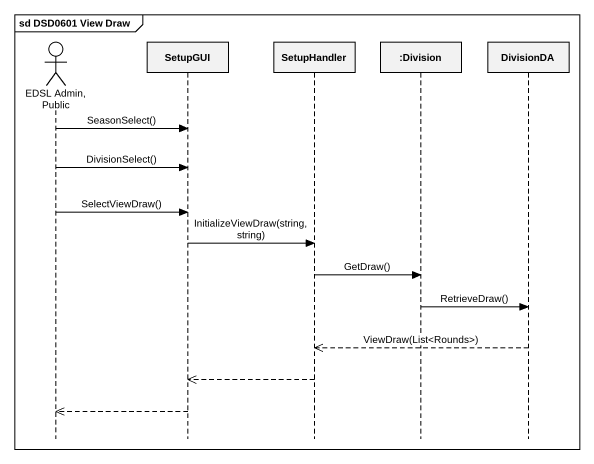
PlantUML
@startuml
mainframe sd DSD0601 View Draw
hide footbox
actor "EDSL Admin, Public" as EDSL_Admin_Public
participant SetupGUI
participant SetupHandler
participant ":Division" as Division
participant DivisionDA

EDSL_Admin_Public -> SetupGUI : SeasonSelect()
EDSL_Admin_Public -> SetupGUI : DivisionSelect()
EDSL_Admin_Public -> SetupGUI : SelectViewDraw()
SetupGUI -> SetupHandler : InitializeViewDraw(string, string)
SetupHandler -> Division : GetDraw()
Division -> DivisionDA : RetrieveDraw()
DivisionDA -->> SetupHandler : ViewDraw(List<Rounds>)
SetupHandler -->> SetupGUI
SetupGUI -->> EDSL_Admin_Public
@enduml
